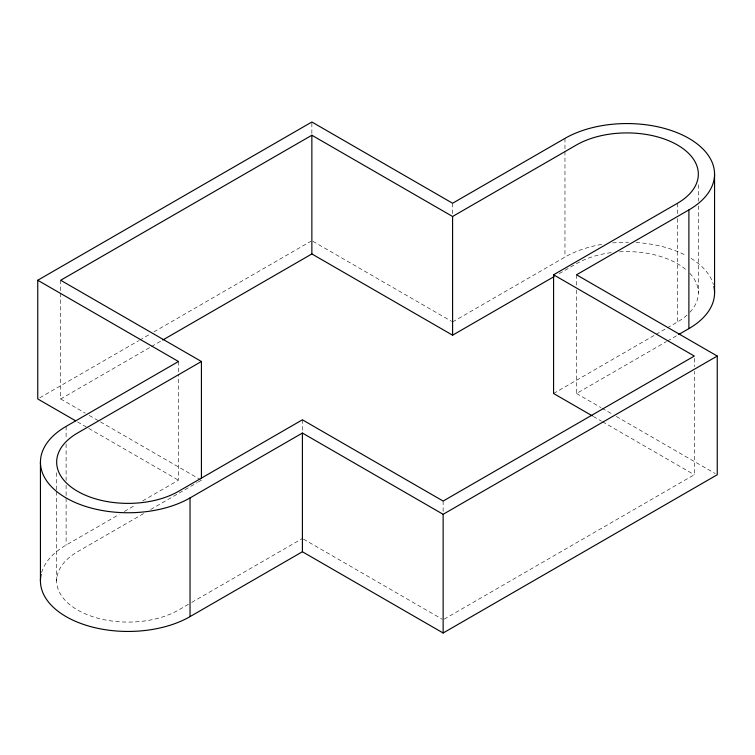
<?xml version="1.0" encoding="UTF-8"?>
<svg xmlns="http://www.w3.org/2000/svg" width="755" height="755" viewBox="0 0 755 755"><rect width="100%" height="100%" fill="white"/><g stroke="black" fill="none" stroke-linecap="round" stroke-linejoin="round"><path stroke-width="0.57" stroke-dasharray="3.77 2.83" d="M39.788 397.781L138.627 340.713M139.647 340.118L149.839 334.238M153.916 331.889L310.843 241.289M60.693 293.185L60.693 398.951L150.538 347.083M151.557 346.488L161.768 340.59M41.619 572.573A87.627 50.594 0 0 1 66.11 545.082L119.233 514.41M124.339 511.465L135.57 504.972M142.723 500.848L178.482 480.208L178.482 374.433M452.594 321.951L564.966 257.068A87.627 50.594 0 0 1 603.217 244.139M143.563 513.608L77.576 551.707A71.414 41.232 0 0 0 77.576 610.012A71.414 41.232 0 0 0 178.567 610.012L190.741 602.981M150.66 509.512L197.357 482.549M198.376 481.964L201.425 480.208M559.181 273.65L576.433 263.693A71.414 41.232 0 0 1 611.663 252.566M191.761 602.386L302.406 538.513M553.575 393.497L655.095 334.89M656.104 334.305L666.259 328.444M667.269 327.859L677.424 321.998A71.414 41.232 0 0 0 687.276 314.882M576.518 290.071L576.518 393.497L666.42 341.59M667.439 341.005L677.66 335.107M444.157 619.166L694.307 474.744L694.307 371.328M312.881 241.289L451.575 321.356M576.518 393.497L600.989 407.625M602.018 408.219L612.211 414.099M616.288 416.458L715.212 473.564M593.355 416.458L601.509 421.167M602.528 421.762L694.307 474.744M60.693 398.951L85.164 413.079M89.241 415.439L99.443 421.328M100.462 421.913L200.396 479.614M303.425 539.098L442.119 619.166M77.52 421.913L87.722 427.802M88.741 428.396L178.482 480.208M698.337 184.72L698.337 201.17M698.337 205.879L698.337 292.846M694.307 358.398L694.307 366.628M677.424 203.293L677.424 213.873M677.424 218.572L677.424 321.998M576.518 274.792L576.518 285.371M564.966 138.373L564.966 150.122M564.966 151.293L564.966 257.068M452.594 203.246L452.594 214.996M443.138 501.056L443.138 512.815M311.862 123.169L311.862 133.748M302.406 419.808L302.406 432.738M178.482 361.503L178.482 373.253M66.11 426.386L66.11 439.306M66.11 444.016L66.11 480.444M66.11 485.144L66.11 496.894M66.11 498.073L66.11 545.082M60.693 280.256L60.693 292.006M56.663 472.734L56.663 490.363M56.663 491.543L56.663 580.859M689.834 273.329A71.414 41.232 0 0 1 689.834 312.362M619.553 251.84A71.414 41.232 0 0 1 687.276 270.8M612.588 242.931A87.627 50.594 0 0 1 628.528 242.261M635.984 242.525A87.627 50.594 0 0 1 686.588 255.785M691.118 258.399A87.627 50.594 0 0 1 713.381 284.559"/><path stroke-width="1.13" d="M75.481 420.733L37.75 398.951L37.75 280.256L311.862 121.999L452.594 203.246L564.966 138.373A87.627 50.594 0 0 1 688.89 138.373A87.627 50.594 0 0 1 688.89 209.918L688.89 328.614L678.679 334.512M592.335 415.873L553.575 393.497L553.575 274.792L677.424 203.293A71.414 41.232 0 0 0 677.424 144.988A71.414 41.232 0 0 0 576.433 144.988L452.594 216.487L311.862 135.239L60.693 280.256L201.425 361.503L201.425 477.849M162.787 340.005L311.862 253.944L452.594 335.192L554.104 276.585M201.425 361.503L77.576 433.002A71.414 41.232 0 0 0 77.576 491.307A71.414 41.232 0 0 0 178.567 491.307L302.406 419.808L443.138 501.056L694.307 356.049L553.575 274.792M37.75 280.256L178.482 361.503L66.11 426.386A87.627 50.594 0 0 0 66.11 497.932A87.627 50.594 0 0 0 190.034 497.932L302.406 433.049L443.138 514.306L717.25 356.049L717.25 474.744L443.138 633.001L302.406 551.754L190.034 616.627A87.627 50.594 0 0 1 89.43 626.263A87.627 50.594 0 0 1 41.157 574.404M688.89 209.918L576.518 274.792L717.25 356.049M714.56 174.141L714.56 292.846M452.594 216.487L452.594 335.192M443.138 514.306L443.138 633.001M311.862 135.239L311.862 253.944M302.406 433.049L302.406 551.754M190.034 497.932L190.034 616.627M40.44 462.154L40.44 580.859M713.843 286.39A87.627 50.594 0 0 1 688.89 328.614"/></g></svg>
